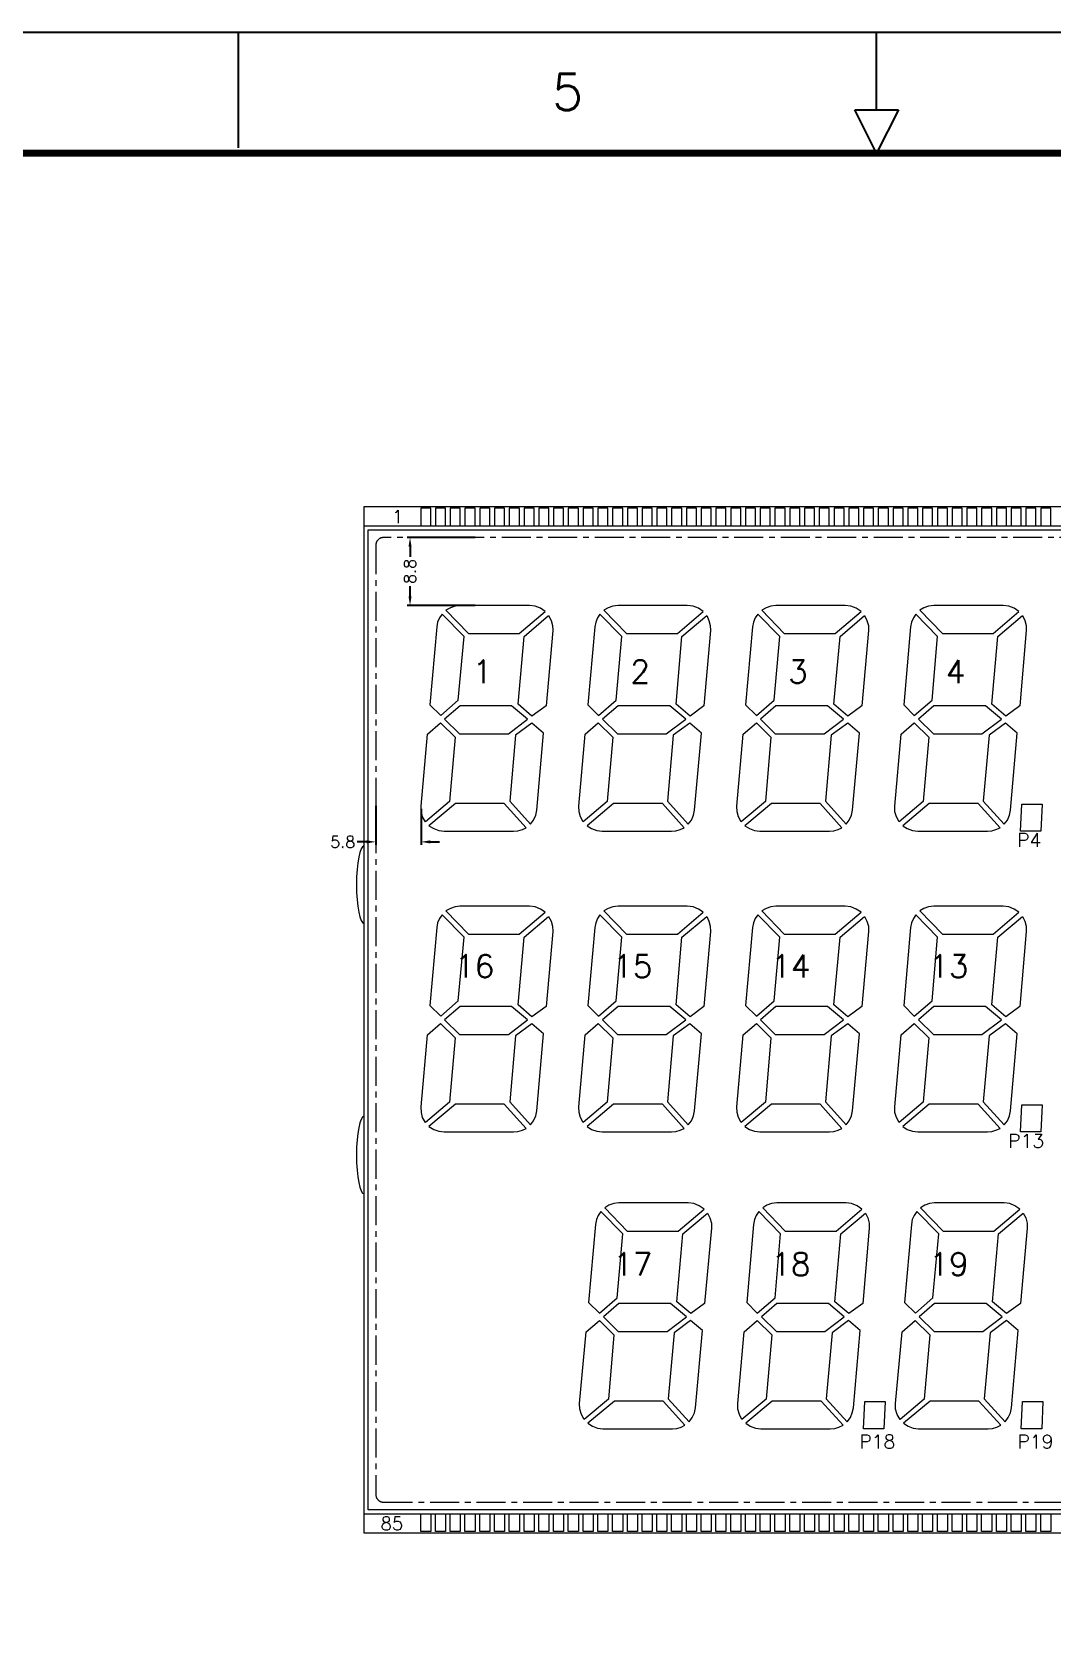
# Model space of a CAD drawing. Header units: millimetres. Extents: x 177 to 2090, y 1120 to 1614.
# Drawn here: x 1192.8 to 1324.4, y 1406.8 to 1614 of the extents above; entities that cross this region are included whole.
import ezdxf
from ezdxf.enums import TextEntityAlignment as Align

# ---------------------------------------------------------------- set-up
doc = ezdxf.new("R2010")
doc.units = ezdxf.units.MM
doc.header["$LTSCALE"] = 3
doc.header["$PDMODE"] = 35
doc.linetypes.add('CENTER', pattern=[2, 1.25, -0.25, 0.25, -0.25])
doc.layers.get('0').update_dxf_attribs({"lineweight": 15})
doc.layers.add('BL', color=2, linetype='Continuous')
doc.layers.add('DIM', color=4, linetype='Continuous')
doc.styles.add('romans', font='romans.shx')
doc.dimstyles.new('DIM', dxfattribs={"dimtxt": 0.65, "dimasz": 0.52, "dimexe": 0.1625, "dimexo": 0.1625, "dimgap": 0.2, "dimtad": 0, "dimzin": 0, "dimdsep": 46, "dimtxsty": 'romans', "dimcen": 0, "dimclrd": 256, "dimclre": 256, "dimclrt": 256, "dimadec": 0, "dimazin": 0, "dimtfac": 1, "dimtofl": 0, "dimtmove": 0, "dimatfit": 0, "dimfxl": 0, "dimtolj": 1, "dimtzin": 0, "dimlwd": -1, "dimlwe": -1, "dimarcsym": 0})

# ---------------------------------------------------------------- blocks, each defined once
blk = doc.blocks.new('*D69')
at = {"layer": 'Defpoints', "color": 0, "ltscale": 0.5}
for p in [(1237.15, 1514.58), (1242.98, 1514.17), (1237.15, 1509.54)]:
    blk.add_point(p, dxfattribs=at)
at = {"layer": 'DIM', "ltscale": 0.5}
for p, q in [((1237.15, 1514.2), (1237.15, 1509.16)), ((1242.98, 1513.79), (1242.98, 1509.16)), ((1235.95, 1509.54), (1234.75, 1509.54)), ((1244.18, 1509.54), (1245.38, 1509.54))]:
    blk.add_line(p, q, dxfattribs=at)
for points in [[(1235.95, 1509.74), (1235.95, 1509.34), (1237.15, 1509.54)], [(1244.18, 1509.74), (1244.18, 1509.34), (1242.98, 1509.54)]]:
    blk.add_solid(points, dxfattribs=at)
at = {"layer": 'DIM', "ltscale": 0.5, "insert": (1232.87, 1509.54), "char_height": 1.5, "attachment_point": 5, "style": 'romans'}
blk.add_mtext('\\A1;5.8', dxfattribs=at)
blk = doc.blocks.new('*D70')
at = {"layer": 'Defpoints', "color": 0, "ltscale": 0.5}
for p in [(1241.56, 1548.82), (1250.34, 1548.82), (1250.34, 1540.05)]:
    blk.add_point(p, dxfattribs=at)
at = {"layer": 'DIM', "ltscale": 0.5}
for p, q in [((1249.97, 1548.82), (1241.18, 1548.82)), ((1241.56, 1547.62), (1241.56, 1546.31)), ((1241.56, 1541.25), (1241.56, 1542.56)), ((1249.97, 1540.05), (1241.18, 1540.05))]:
    blk.add_line(p, q, dxfattribs=at)
for points in [[(1241.36, 1547.62), (1241.76, 1547.62), (1241.56, 1548.82)], [(1241.36, 1541.25), (1241.76, 1541.25), (1241.56, 1540.05)]]:
    blk.add_solid(points, dxfattribs=at)
at = {"layer": 'DIM', "ltscale": 0.5, "insert": (1241.56, 1544.44), "char_height": 1.5, "attachment_point": 5, "rotation": 90, "style": 'romans'}
blk.add_mtext('\\A1;8.8', dxfattribs=at)

msp = doc.modelspace()

# ---------------------------------------------------------------- linework, layer by layer
for points in [[(1235.645, 1420.32), (1235.645, 1552.82), (1409.645, 1552.82), (1409.645, 1420.32)], [(1242.935, 1552.62), (1242.935, 1550.32), (1244.235, 1550.32), (1244.235, 1552.62)], [(1244.84, 1552.62), (1244.84, 1550.32), (1246.14, 1550.32), (1246.14, 1552.62)], [(1246.745, 1552.62), (1246.745, 1550.32), (1248.045, 1550.32), (1248.045, 1552.62)], [(1248.65, 1552.62), (1248.65, 1550.32), (1249.95, 1550.32), (1249.95, 1552.62)], [(1250.555, 1552.62), (1250.555, 1550.32), (1251.855, 1550.32), (1251.855, 1552.62)], [(1252.46, 1552.62), (1252.46, 1550.32), (1253.76, 1550.32), (1253.76, 1552.62)], [(1254.365, 1552.62), (1254.365, 1550.32), (1255.665, 1550.32), (1255.665, 1552.62)], [(1256.27, 1552.62), (1256.27, 1550.32), (1257.57, 1550.32), (1257.57, 1552.62)], [(1258.175, 1552.62), (1258.175, 1550.32), (1259.475, 1550.32), (1259.475, 1552.62)], [(1260.08, 1552.62), (1260.08, 1550.32), (1261.38, 1550.32), (1261.38, 1552.62)], [(1261.985, 1552.62), (1261.985, 1550.32), (1263.285, 1550.32), (1263.285, 1552.62)], [(1263.89, 1552.62), (1263.89, 1550.32), (1265.19, 1550.32), (1265.19, 1552.62)], [(1265.795, 1552.62), (1265.795, 1550.32), (1267.095, 1550.32), (1267.095, 1552.62)], [(1267.7, 1552.62), (1267.7, 1550.32), (1269, 1550.32), (1269, 1552.62)], [(1269.605, 1552.62), (1269.605, 1550.32), (1270.905, 1550.32), (1270.905, 1552.62)], [(1271.51, 1552.62), (1271.51, 1550.32), (1272.81, 1550.32), (1272.81, 1552.62)], [(1273.415, 1552.62), (1273.415, 1550.32), (1274.715, 1550.32), (1274.715, 1552.62)], [(1275.32, 1552.62), (1275.32, 1550.32), (1276.62, 1550.32), (1276.62, 1552.62)], [(1277.225, 1552.62), (1277.225, 1550.32), (1278.525, 1550.32), (1278.525, 1552.62)], [(1279.13, 1552.62), (1279.13, 1550.32), (1280.43, 1550.32), (1280.43, 1552.62)], [(1281.035, 1552.62), (1281.035, 1550.32), (1282.335, 1550.32), (1282.335, 1552.62)], [(1282.94, 1552.62), (1282.94, 1550.32), (1284.24, 1550.32), (1284.24, 1552.62)], [(1284.845, 1552.62), (1284.845, 1550.32), (1286.145, 1550.32), (1286.145, 1552.62)], [(1286.75, 1552.62), (1286.75, 1550.32), (1288.05, 1550.32), (1288.05, 1552.62)], [(1288.655, 1552.62), (1288.655, 1550.32), (1289.955, 1550.32), (1289.955, 1552.62)], [(1290.56, 1552.62), (1290.56, 1550.32), (1291.86, 1550.32), (1291.86, 1552.62)], [(1292.465, 1552.62), (1292.465, 1550.32), (1293.765, 1550.32), (1293.765, 1552.62)], [(1294.37, 1552.62), (1294.37, 1550.32), (1295.67, 1550.32), (1295.67, 1552.62)], [(1296.275, 1552.62), (1296.275, 1550.32), (1297.575, 1550.32), (1297.575, 1552.62)], [(1298.18, 1552.62), (1298.18, 1550.32), (1299.48, 1550.32), (1299.48, 1552.62)], [(1300.085, 1552.62), (1300.085, 1550.32), (1301.385, 1550.32), (1301.385, 1552.62)], [(1301.99, 1552.62), (1301.99, 1550.32), (1303.29, 1550.32), (1303.29, 1552.62)], [(1303.895, 1552.62), (1303.895, 1550.32), (1305.195, 1550.32), (1305.195, 1552.62)], [(1305.8, 1552.62), (1305.8, 1550.32), (1307.1, 1550.32), (1307.1, 1552.62)], [(1307.705, 1552.62), (1307.705, 1550.32), (1309.005, 1550.32), (1309.005, 1552.62)], [(1309.61, 1552.62), (1309.61, 1550.32), (1310.91, 1550.32), (1310.91, 1552.62)], [(1311.515, 1552.62), (1311.515, 1550.32), (1312.815, 1550.32), (1312.815, 1552.62)], [(1313.42, 1552.62), (1313.42, 1550.32), (1314.72, 1550.32), (1314.72, 1552.62)], [(1315.325, 1552.62), (1315.325, 1550.32), (1316.625, 1550.32), (1316.625, 1552.62)], [(1317.23, 1552.62), (1317.23, 1550.32), (1318.53, 1550.32), (1318.53, 1552.62)], [(1319.135, 1552.62), (1319.135, 1550.32), (1320.435, 1550.32), (1320.435, 1552.62)], [(1321.04, 1552.62), (1321.04, 1550.32), (1322.34, 1550.32), (1322.34, 1552.62)], [(1322.945, 1552.62), (1322.945, 1550.32), (1324.245, 1550.32), (1324.245, 1552.62)], [(1236.145, 1423.32), (1236.145, 1549.82), (1409.145, 1549.82), (1409.145, 1423.32)], [(1258.408, 1539.682), (1257.708, 1539.97), (1256.968, 1540.052), (1247.997, 1540.052), (1247.38, 1539.97), (1246.762, 1539.764), (1246.186, 1539.435), (1249.108, 1536.431), (1255.651, 1536.431), (1258.984, 1539.27)], [(1279.395, 1539.27), (1278.778, 1539.682), (1278.078, 1539.97), (1277.338, 1540.052), (1268.408, 1540.052), (1267.749, 1539.97), (1267.132, 1539.764), (1266.556, 1539.435), (1269.478, 1536.431), (1276.062, 1536.431)], [(1299.765, 1539.27), (1299.148, 1539.682), (1298.448, 1539.97), (1297.708, 1540.052), (1288.778, 1540.052), (1288.119, 1539.97), (1287.502, 1539.764), (1286.967, 1539.435), (1289.848, 1536.431), (1296.432, 1536.431)], [(1319.518, 1539.682), (1318.818, 1539.97), (1318.119, 1540.052), (1309.148, 1540.052), (1308.489, 1539.97), (1307.872, 1539.764), (1307.337, 1539.435), (1310.259, 1536.431), (1316.802, 1536.431), (1320.135, 1539.27)], [(1247.791, 1527.83), (1248.532, 1536.06), (1245.692, 1538.941), (1245.363, 1538.447), (1245.116, 1537.912), (1245.034, 1537.295), (1244.129, 1527.213), (1245.528, 1525.855)], [(1259.108, 1527.089), (1257.297, 1525.773), (1255.528, 1527.295), (1256.268, 1536.06), (1259.437, 1538.735), (1259.766, 1538.118), (1259.931, 1537.46), (1259.972, 1536.801)], [(1264.499, 1527.213), (1265.898, 1525.855), (1268.161, 1527.83), (1268.902, 1536.06), (1266.062, 1538.941), (1265.733, 1538.447), (1265.527, 1537.912), (1265.404, 1537.295)], [(1275.897, 1527.295), (1276.638, 1536.06), (1279.848, 1538.735), (1280.136, 1538.118), (1280.301, 1537.46), (1280.342, 1536.801), (1279.478, 1527.089), (1277.708, 1525.773)], [(1284.868, 1527.213), (1286.268, 1525.855), (1288.572, 1527.83), (1289.272, 1536.06), (1286.432, 1538.941), (1286.103, 1538.447), (1285.897, 1537.912), (1285.774, 1537.295)], [(1296.267, 1527.295), (1297.049, 1536.06), (1300.218, 1538.735), (1300.506, 1538.118), (1300.712, 1537.46), (1300.712, 1536.801), (1299.847, 1527.089), (1298.078, 1525.773)], [(1305.279, 1527.213), (1306.637, 1525.855), (1308.942, 1527.83), (1309.642, 1536.06), (1306.843, 1538.941), (1306.514, 1538.447), (1306.267, 1537.912), (1306.144, 1537.295)], [(1316.637, 1527.295), (1317.419, 1536.06), (1320.588, 1538.735), (1320.917, 1538.118), (1321.082, 1537.46), (1321.082, 1536.801), (1320.259, 1527.089), (1318.448, 1525.773)], [(1247.956, 1523.468), (1254.252, 1523.468), (1256.721, 1525.361), (1254.663, 1527.089), (1248.038, 1527.089), (1246.022, 1525.361)], [(1275.074, 1527.089), (1268.408, 1527.089), (1266.392, 1525.361), (1268.326, 1523.468), (1274.622, 1523.468), (1277.132, 1525.361)], [(1295.444, 1527.089), (1288.778, 1527.089), (1286.803, 1525.361), (1288.696, 1523.468), (1294.992, 1523.468), (1297.502, 1525.361)], [(1315.814, 1527.089), (1309.148, 1527.089), (1307.172, 1525.361), (1309.107, 1523.468), (1315.361, 1523.468), (1317.872, 1525.361)], [(1243.553, 1512.11), (1243.182, 1512.769), (1243.018, 1513.427), (1242.976, 1514.168), (1243.8, 1523.427), (1245.487, 1524.908), (1247.38, 1523.057), (1246.639, 1514.744)], [(1258.778, 1523.591), (1257.297, 1524.867), (1255.157, 1523.303), (1254.417, 1514.785), (1257.091, 1511.822), (1257.503, 1512.357), (1257.791, 1512.974), (1257.914, 1513.633)], [(1263.922, 1512.11), (1263.552, 1512.769), (1263.387, 1513.427), (1263.346, 1514.168), (1264.169, 1523.427), (1265.857, 1524.908), (1267.749, 1523.057), (1267.009, 1514.744)], [(1279.189, 1523.591), (1277.667, 1524.867), (1275.527, 1523.303), (1274.786, 1514.785), (1277.461, 1511.822), (1277.873, 1512.357), (1278.161, 1512.974), (1278.284, 1513.633)], [(1284.292, 1512.11), (1283.963, 1512.769), (1283.757, 1513.427), (1283.716, 1514.168), (1284.539, 1523.427), (1286.268, 1524.908), (1288.119, 1523.057), (1287.42, 1514.744)], [(1299.559, 1523.591), (1298.037, 1524.867), (1295.897, 1523.303), (1295.156, 1514.785), (1297.831, 1511.822), (1298.243, 1512.357), (1298.531, 1512.974), (1298.654, 1513.633)], [(1304.662, 1512.11), (1304.333, 1512.769), (1304.127, 1513.427), (1304.127, 1514.168), (1304.95, 1523.427), (1306.637, 1524.908), (1308.53, 1523.057), (1307.79, 1514.744)], [(1319.929, 1523.591), (1318.407, 1524.867), (1316.308, 1523.303), (1315.526, 1514.785), (1318.242, 1511.822), (1318.654, 1512.357), (1318.901, 1512.974), (1319.065, 1513.633)], [(1245.98, 1510.917), (1254.91, 1510.917), (1255.486, 1510.958), (1256.063, 1511.123), (1256.556, 1511.369), (1253.717, 1514.497), (1247.421, 1514.497), (1244.005, 1511.616), (1244.623, 1511.246), (1245.281, 1510.999)], [(1276.432, 1511.123), (1276.926, 1511.369), (1274.128, 1514.497), (1267.832, 1514.497), (1264.416, 1511.616), (1264.992, 1511.246), (1265.651, 1510.999), (1266.35, 1510.917), (1275.321, 1510.917), (1275.856, 1510.958)], [(1286.72, 1510.917), (1295.691, 1510.917), (1296.267, 1510.958), (1296.802, 1511.123), (1297.296, 1511.369), (1294.498, 1514.497), (1288.202, 1514.497), (1284.786, 1511.616), (1285.362, 1511.246), (1286.021, 1510.999)], [(1307.09, 1510.917), (1316.061, 1510.917), (1316.637, 1510.958), (1317.172, 1511.123), (1317.707, 1511.369), (1314.868, 1514.497), (1308.572, 1514.497), (1305.156, 1511.616), (1305.732, 1511.246), (1306.39, 1510.999)], [(1323.139, 1514.415), (1322.974, 1510.917), (1320.341, 1510.917), (1320.505, 1514.415)], [(1258.408, 1500.876), (1257.708, 1501.164), (1256.968, 1501.246), (1247.997, 1501.246), (1247.38, 1501.164), (1246.762, 1500.958), (1246.186, 1500.629), (1249.108, 1497.625), (1255.651, 1497.625), (1258.984, 1500.464)], [(1279.395, 1500.464), (1278.778, 1500.876), (1278.078, 1501.164), (1277.338, 1501.246), (1268.408, 1501.246), (1267.749, 1501.164), (1267.132, 1500.958), (1266.556, 1500.629), (1269.478, 1497.625), (1276.062, 1497.625)], [(1299.765, 1500.464), (1299.148, 1500.876), (1298.448, 1501.164), (1297.708, 1501.246), (1288.778, 1501.246), (1288.119, 1501.164), (1287.502, 1500.958), (1286.967, 1500.629), (1289.848, 1497.625), (1296.432, 1497.625)], [(1319.518, 1500.876), (1318.818, 1501.164), (1318.119, 1501.246), (1309.148, 1501.246), (1308.489, 1501.164), (1307.872, 1500.958), (1307.337, 1500.629), (1310.259, 1497.625), (1316.802, 1497.625), (1320.135, 1500.464)], [(1247.791, 1489.024), (1248.532, 1497.255), (1245.692, 1500.135), (1245.363, 1499.641), (1245.116, 1499.106), (1245.034, 1498.489), (1244.129, 1488.407), (1245.528, 1487.049)], [(1259.108, 1488.284), (1257.297, 1486.967), (1255.528, 1488.489), (1256.268, 1497.255), (1259.437, 1499.929), (1259.766, 1499.312), (1259.931, 1498.654), (1259.972, 1497.995)], [(1264.499, 1488.407), (1265.898, 1487.049), (1268.161, 1489.024), (1268.902, 1497.255), (1266.062, 1500.135), (1265.733, 1499.641), (1265.527, 1499.106), (1265.404, 1498.489)], [(1275.897, 1488.489), (1276.638, 1497.255), (1279.848, 1499.929), (1280.136, 1499.312), (1280.301, 1498.654), (1280.342, 1497.995), (1279.478, 1488.284), (1277.708, 1486.967)], [(1284.868, 1488.407), (1286.268, 1487.049), (1288.572, 1489.024), (1289.272, 1497.255), (1286.432, 1500.135), (1286.103, 1499.641), (1285.897, 1499.106), (1285.774, 1498.489)], [(1296.267, 1488.489), (1297.049, 1497.255), (1300.218, 1499.929), (1300.506, 1499.312), (1300.712, 1498.654), (1300.712, 1497.995), (1299.847, 1488.284), (1298.078, 1486.967)], [(1305.279, 1488.407), (1306.637, 1487.049), (1308.942, 1489.024), (1309.642, 1497.255), (1306.843, 1500.135), (1306.514, 1499.641), (1306.267, 1499.106), (1306.144, 1498.489)], [(1316.637, 1488.489), (1317.419, 1497.255), (1320.588, 1499.929), (1320.917, 1499.312), (1321.082, 1498.654), (1321.082, 1497.995), (1320.259, 1488.284), (1318.448, 1486.967)], [(1247.956, 1484.662), (1254.252, 1484.662), (1256.721, 1486.555), (1254.663, 1488.284), (1248.038, 1488.284), (1246.022, 1486.555)], [(1275.074, 1488.284), (1268.408, 1488.284), (1266.392, 1486.555), (1268.326, 1484.662), (1274.622, 1484.662), (1277.132, 1486.555)], [(1295.444, 1488.284), (1288.778, 1488.284), (1286.803, 1486.555), (1288.696, 1484.662), (1294.992, 1484.662), (1297.502, 1486.555)], [(1315.814, 1488.284), (1309.148, 1488.284), (1307.172, 1486.555), (1309.107, 1484.662), (1315.361, 1484.662), (1317.872, 1486.555)], [(1243.553, 1473.305), (1243.182, 1473.963), (1243.018, 1474.621), (1242.976, 1475.362), (1243.8, 1484.621), (1245.487, 1486.103), (1247.38, 1484.251), (1246.639, 1475.938)], [(1258.778, 1484.786), (1257.297, 1486.061), (1255.157, 1484.498), (1254.417, 1475.979), (1257.091, 1473.017), (1257.503, 1473.552), (1257.791, 1474.169), (1257.914, 1474.827)], [(1263.922, 1473.305), (1263.552, 1473.963), (1263.387, 1474.621), (1263.346, 1475.362), (1264.169, 1484.621), (1265.857, 1486.103), (1267.749, 1484.251), (1267.009, 1475.938)], [(1279.189, 1484.786), (1277.667, 1486.061), (1275.527, 1484.498), (1274.786, 1475.979), (1277.461, 1473.017), (1277.873, 1473.552), (1278.161, 1474.169), (1278.284, 1474.827)], [(1284.292, 1473.305), (1283.963, 1473.963), (1283.757, 1474.621), (1283.716, 1475.362), (1284.539, 1484.621), (1286.268, 1486.103), (1288.119, 1484.251), (1287.42, 1475.938)], [(1299.559, 1484.786), (1298.037, 1486.061), (1295.897, 1484.498), (1295.156, 1475.979), (1297.831, 1473.017), (1298.243, 1473.552), (1298.531, 1474.169), (1298.654, 1474.827)], [(1304.662, 1473.305), (1304.333, 1473.963), (1304.127, 1474.621), (1304.127, 1475.362), (1304.95, 1484.621), (1306.637, 1486.103), (1308.53, 1484.251), (1307.79, 1475.938)], [(1319.929, 1484.786), (1318.407, 1486.061), (1316.308, 1484.498), (1315.526, 1475.979), (1318.242, 1473.017), (1318.654, 1473.552), (1318.901, 1474.169), (1319.065, 1474.827)], [(1245.98, 1472.111), (1254.91, 1472.111), (1255.486, 1472.152), (1256.063, 1472.317), (1256.556, 1472.564), (1253.717, 1475.691), (1247.421, 1475.691), (1244.005, 1472.811), (1244.623, 1472.44), (1245.281, 1472.194)], [(1276.432, 1472.317), (1276.926, 1472.564), (1274.128, 1475.691), (1267.832, 1475.691), (1264.416, 1472.811), (1264.992, 1472.44), (1265.651, 1472.194), (1266.35, 1472.111), (1275.321, 1472.111), (1275.856, 1472.152)], [(1286.72, 1472.111), (1295.691, 1472.111), (1296.267, 1472.152), (1296.802, 1472.317), (1297.296, 1472.564), (1294.498, 1475.691), (1288.202, 1475.691), (1284.786, 1472.811), (1285.362, 1472.44), (1286.021, 1472.194)], [(1307.09, 1472.111), (1316.061, 1472.111), (1316.637, 1472.152), (1317.172, 1472.317), (1317.707, 1472.564), (1314.868, 1475.691), (1308.572, 1475.691), (1305.156, 1472.811), (1305.732, 1472.44), (1306.39, 1472.194)], [(1323.139, 1475.609), (1322.974, 1472.111), (1320.341, 1472.111), (1320.505, 1475.609)], [(1264.602, 1450.095), (1266.001, 1448.737), (1268.305, 1450.713), (1269.005, 1458.943), (1266.165, 1461.823), (1265.836, 1461.33), (1265.63, 1460.795), (1265.507, 1460.177)], [(1279.498, 1462.153), (1278.881, 1462.564), (1278.181, 1462.852), (1277.441, 1462.935), (1268.511, 1462.935), (1267.852, 1462.852), (1267.235, 1462.647), (1266.7, 1462.317), (1269.581, 1459.313), (1276.165, 1459.313)], [(1276.001, 1450.178), (1276.782, 1458.943), (1279.951, 1461.618), (1280.239, 1461.001), (1280.445, 1460.342), (1280.445, 1459.684), (1279.581, 1449.972), (1277.811, 1448.655)], [(1285.013, 1450.095), (1286.371, 1448.737), (1288.675, 1450.713), (1289.375, 1458.943), (1286.576, 1461.823), (1286.247, 1461.33), (1286, 1460.795), (1285.877, 1460.177)], [(1299.251, 1462.564), (1298.551, 1462.852), (1297.852, 1462.935), (1288.881, 1462.935), (1288.222, 1462.852), (1287.605, 1462.647), (1287.07, 1462.317), (1289.992, 1459.313), (1296.535, 1459.313), (1299.868, 1462.153)], [(1296.37, 1450.178), (1297.152, 1458.943), (1300.321, 1461.618), (1300.65, 1461.001), (1300.815, 1460.342), (1300.815, 1459.684), (1299.992, 1449.972), (1298.181, 1448.655)], [(1309.045, 1450.713), (1309.786, 1458.943), (1306.946, 1461.823), (1306.617, 1461.33), (1306.37, 1460.795), (1306.288, 1460.177), (1305.382, 1450.095), (1306.782, 1448.737)], [(1320.238, 1462.153), (1319.621, 1462.564), (1318.962, 1462.852), (1318.222, 1462.935), (1309.251, 1462.935), (1308.592, 1462.852), (1308.016, 1462.647), (1307.44, 1462.317), (1310.362, 1459.313), (1316.905, 1459.313)], [(1320.362, 1449.972), (1318.551, 1448.655), (1316.74, 1450.178), (1317.522, 1458.943), (1320.691, 1461.618), (1321.02, 1461.001), (1321.184, 1460.342), (1321.184, 1459.684)], [(1275.177, 1449.972), (1268.511, 1449.972), (1266.536, 1448.244), (1268.429, 1446.35), (1274.725, 1446.35), (1277.235, 1448.244)], [(1295.547, 1449.972), (1288.881, 1449.972), (1286.906, 1448.244), (1288.84, 1446.35), (1295.095, 1446.35), (1297.605, 1448.244)], [(1315.917, 1449.972), (1309.251, 1449.972), (1307.275, 1448.244), (1309.21, 1446.35), (1315.464, 1446.35), (1317.975, 1448.244)], [(1264.025, 1434.993), (1263.696, 1435.651), (1263.49, 1436.31), (1263.449, 1437.051), (1264.272, 1446.31), (1266.001, 1447.791), (1267.852, 1445.939), (1267.153, 1437.627)], [(1279.292, 1446.474), (1277.77, 1447.75), (1275.63, 1446.186), (1274.889, 1437.668), (1277.564, 1434.705), (1277.976, 1435.24), (1278.264, 1435.857), (1278.387, 1436.515)], [(1284.395, 1434.993), (1284.066, 1435.651), (1283.86, 1436.31), (1283.86, 1437.051), (1284.683, 1446.31), (1286.371, 1447.791), (1288.263, 1445.939), (1287.523, 1437.627)], [(1299.662, 1446.474), (1298.14, 1447.75), (1296.041, 1446.186), (1295.259, 1437.668), (1297.975, 1434.705), (1298.387, 1435.24), (1298.634, 1435.857), (1298.798, 1436.515)], [(1304.806, 1434.993), (1304.436, 1435.651), (1304.23, 1436.31), (1304.23, 1437.051), (1305.053, 1446.31), (1306.74, 1447.791), (1308.633, 1445.939), (1307.893, 1437.627)], [(1320.032, 1446.474), (1318.551, 1447.75), (1316.411, 1446.186), (1315.67, 1437.668), (1318.345, 1434.705), (1318.757, 1435.24), (1319.045, 1435.857), (1319.168, 1436.515)], [(1266.453, 1433.799), (1275.424, 1433.799), (1276.001, 1433.841), (1276.535, 1434.005), (1277.029, 1434.252), (1274.231, 1437.38), (1267.935, 1437.38), (1264.519, 1434.499), (1265.095, 1434.129), (1265.754, 1433.882)], [(1286.823, 1433.799), (1295.794, 1433.799), (1296.37, 1433.841), (1296.905, 1434.005), (1297.44, 1434.252), (1294.601, 1437.38), (1288.305, 1437.38), (1284.889, 1434.499), (1285.465, 1434.129), (1286.124, 1433.882)], [(1302.872, 1437.297), (1302.708, 1433.799), (1300.074, 1433.799), (1300.238, 1437.297)], [(1317.275, 1434.005), (1317.81, 1434.252), (1314.971, 1437.38), (1308.675, 1437.38), (1305.259, 1434.499), (1305.835, 1434.129), (1306.494, 1433.882), (1307.193, 1433.799), (1316.164, 1433.799), (1316.74, 1433.841)], [(1323.242, 1437.297), (1323.077, 1433.799), (1320.444, 1433.799), (1320.608, 1437.297)], [(1242.935, 1420.52), (1242.935, 1422.82), (1244.235, 1422.82), (1244.235, 1420.52)], [(1244.84, 1420.52), (1244.84, 1422.82), (1246.14, 1422.82), (1246.14, 1420.52)], [(1246.745, 1420.52), (1246.745, 1422.82), (1248.045, 1422.82), (1248.045, 1420.52)], [(1248.65, 1420.52), (1248.65, 1422.82), (1249.95, 1422.82), (1249.95, 1420.52)], [(1250.555, 1420.52), (1250.555, 1422.82), (1251.855, 1422.82), (1251.855, 1420.52)], [(1252.46, 1420.52), (1252.46, 1422.82), (1253.76, 1422.82), (1253.76, 1420.52)], [(1254.365, 1420.52), (1254.365, 1422.82), (1255.665, 1422.82), (1255.665, 1420.52)], [(1256.27, 1420.52), (1256.27, 1422.82), (1257.57, 1422.82), (1257.57, 1420.52)], [(1258.175, 1420.52), (1258.175, 1422.82), (1259.475, 1422.82), (1259.475, 1420.52)], [(1260.08, 1420.52), (1260.08, 1422.82), (1261.38, 1422.82), (1261.38, 1420.52)], [(1261.985, 1420.52), (1261.985, 1422.82), (1263.285, 1422.82), (1263.285, 1420.52)], [(1263.89, 1420.52), (1263.89, 1422.82), (1265.19, 1422.82), (1265.19, 1420.52)], [(1265.795, 1420.52), (1265.795, 1422.82), (1267.095, 1422.82), (1267.095, 1420.52)], [(1267.7, 1420.52), (1267.7, 1422.82), (1269, 1422.82), (1269, 1420.52)], [(1269.605, 1420.52), (1269.605, 1422.82), (1270.905, 1422.82), (1270.905, 1420.52)], [(1271.51, 1420.52), (1271.51, 1422.82), (1272.81, 1422.82), (1272.81, 1420.52)], [(1273.415, 1420.52), (1273.415, 1422.82), (1274.715, 1422.82), (1274.715, 1420.52)], [(1275.32, 1420.52), (1275.32, 1422.82), (1276.62, 1422.82), (1276.62, 1420.52)], [(1277.225, 1420.52), (1277.225, 1422.82), (1278.525, 1422.82), (1278.525, 1420.52)], [(1279.13, 1420.52), (1279.13, 1422.82), (1280.43, 1422.82), (1280.43, 1420.52)], [(1281.035, 1420.52), (1281.035, 1422.82), (1282.335, 1422.82), (1282.335, 1420.52)], [(1282.94, 1420.52), (1282.94, 1422.82), (1284.24, 1422.82), (1284.24, 1420.52)], [(1284.845, 1420.52), (1284.845, 1422.82), (1286.145, 1422.82), (1286.145, 1420.52)], [(1286.75, 1420.52), (1286.75, 1422.82), (1288.05, 1422.82), (1288.05, 1420.52)], [(1288.655, 1420.52), (1288.655, 1422.82), (1289.955, 1422.82), (1289.955, 1420.52)], [(1290.56, 1420.52), (1290.56, 1422.82), (1291.86, 1422.82), (1291.86, 1420.52)], [(1292.465, 1420.52), (1292.465, 1422.82), (1293.765, 1422.82), (1293.765, 1420.52)], [(1294.37, 1420.52), (1294.37, 1422.82), (1295.67, 1422.82), (1295.67, 1420.52)], [(1296.275, 1420.52), (1296.275, 1422.82), (1297.575, 1422.82), (1297.575, 1420.52)], [(1298.18, 1420.52), (1298.18, 1422.82), (1299.48, 1422.82), (1299.48, 1420.52)], [(1300.085, 1420.52), (1300.085, 1422.82), (1301.385, 1422.82), (1301.385, 1420.52)], [(1301.99, 1420.52), (1301.99, 1422.82), (1303.29, 1422.82), (1303.29, 1420.52)], [(1303.895, 1420.52), (1303.895, 1422.82), (1305.195, 1422.82), (1305.195, 1420.52)], [(1305.8, 1420.52), (1305.8, 1422.82), (1307.1, 1422.82), (1307.1, 1420.52)], [(1307.705, 1420.52), (1307.705, 1422.82), (1309.005, 1422.82), (1309.005, 1420.52)], [(1309.61, 1420.52), (1309.61, 1422.82), (1310.91, 1422.82), (1310.91, 1420.52)], [(1311.515, 1420.52), (1311.515, 1422.82), (1312.815, 1422.82), (1312.815, 1420.52)], [(1313.42, 1420.52), (1313.42, 1422.82), (1314.72, 1422.82), (1314.72, 1420.52)], [(1315.325, 1420.52), (1315.325, 1422.82), (1316.625, 1422.82), (1316.625, 1420.52)], [(1317.23, 1420.52), (1317.23, 1422.82), (1318.53, 1422.82), (1318.53, 1420.52)], [(1319.135, 1420.52), (1319.135, 1422.82), (1320.435, 1422.82), (1320.435, 1420.52)], [(1321.04, 1420.52), (1321.04, 1422.82), (1322.34, 1422.82), (1322.34, 1420.52)], [(1322.945, 1420.52), (1322.945, 1422.82), (1324.245, 1422.82), (1324.245, 1420.52)]]:
    msp.add_lwpolyline(points, close=True)
for points in [[(1235.645, 1550.32), (1409.645, 1550.32)], [(1235.645, 1422.82), (1409.645, 1422.82)]]:
    msp.add_lwpolyline(points)
at = {"linetype": 'CENTER'}
msp.add_lwpolyline([(1238.145, 1424.32), (1407.145, 1424.32, 0.4142136), (1408.145, 1425.32), (1408.145, 1547.82, 0.4142136), (1407.145, 1548.82), (1238.145, 1548.82, 0.4142136), (1237.145, 1547.82), (1237.145, 1425.32, 0.4142136)], format="xyb", close=True, dxfattribs=at)
for centre in [(1235.645, 1504.02), (1235.645, 1469.12)]:
    msp.add_ellipse(centre, major_axis=(0, -5), ratio=0.2, start_param=3.1415927, end_param=6.2831853)
at = {"layer": 'BL', "color": 0}
for p, q in [((953.89, 1614.047), (1653.06, 1614.047)), ((1219.387, 1614.047), (1219.387, 1599.096)), ((1301.777, 1604.023), (1301.777, 1614.047)), ((1298.974, 1604.023), (1304.58, 1604.023)), ((1298.974, 1604.023), (1304.58, 1604.023)), ((1301.777, 1598.416), (1298.974, 1604.023)), ((1301.777, 1598.416), (1298.974, 1604.023)), ((1304.58, 1604.023), (1301.777, 1598.416)), ((1304.58, 1604.023), (1301.777, 1598.416))]:
    msp.add_line(p, q, dxfattribs=at)
at = {"layer": 'BL', "color": 0, "const_width": 0.918}
msp.add_lwpolyline([(1632.155, 1598.416), (971.494, 1598.416), (971.494, 1135.301), (1632.155, 1135.301), (1632.155, 1598.416)], dxfattribs=at)

# ---------------------------------------------------------------- texts
at = {"style": 'romans'}
for s, p in [('1', (1239.969, 1551.505)), ('85', (1239.215, 1421.57))]:
    msp.add_text(s, height=1.695, dxfattribs=at).set_placement(p, align=Align.MIDDLE)
at = {"layer": 'BL', "color": 0, "style": 'romans'}
msp.add_text('5', height=4.672, dxfattribs=at).set_placement((1259.892, 1603.993))
at = {"layer": 'DIM', "style": 'romans'}
for s, height, p in [('1', 2.959, (1249.644, 1530.034)), ('2', 2.959, (1269.994, 1530.034)), ('3', 2.959, (1290.344, 1530.034)), ('4', 2.959, (1310.694, 1530.034)), ('P4', 1.7753, (1319.904, 1508.884)), ('16', 2.9588, (1247.369, 1492.023)), ('15', 2.9588, (1267.769, 1492.023)), ('14', 2.9588, (1288.169, 1492.023)), ('13', 2.9588, (1308.569, 1492.023)), ('P13', 1.7753, (1318.749, 1470.06)), ('17', 2.9588, (1267.779, 1453.564)), ('18', 2.9588, (1288.179, 1453.564)), ('19', 2.9588, (1308.579, 1453.564)), ('P18', 1.7753, (1299.549, 1431.252)), ('P19', 1.7753, (1319.949, 1431.252))]:
    msp.add_text(s, height=height, dxfattribs=at).set_placement(p)

# ---------------------------------------------------------------- dimensions: what is measured, and where the dimension line sits
at = {"layer": 'DIM', "ltscale": 0.5}
dim = msp.add_linear_dim(base=(1241.556, 1548.82), p1=(1250.341, 1540.052), p2=(1250.341, 1548.82), angle=90, dimstyle='DIM', override={"dimtxt": 1.5, "dimasz": 1.2, "dimexe": 0.375, "dimexo": 0.375, "dimgap": 0.3, "dimdec": 1, "dimfxl": 1.25}, dxfattribs=at)
dim.commit()
dim.dimension.update_dxf_attribs({"geometry": '*D70', "text_midpoint": (1241.556, 1544.436)})
dim = msp.add_linear_dim(base=(1237.145, 1509.536), p1=(1242.976, 1514.168), p2=(1237.145, 1514.577), dimstyle='DIM', override={"dimtxt": 1.5, "dimasz": 1.2, "dimexe": 0.375, "dimexo": 0.375, "dimgap": 0.3, "dimdec": 1, "dimfxl": 1.25}, dxfattribs=at)
dim.commit()
dim.dimension.update_dxf_attribs({"geometry": '*D69', "text_midpoint": (1232.874, 1509.536)})

doc.saveas('drawing.dxf')
